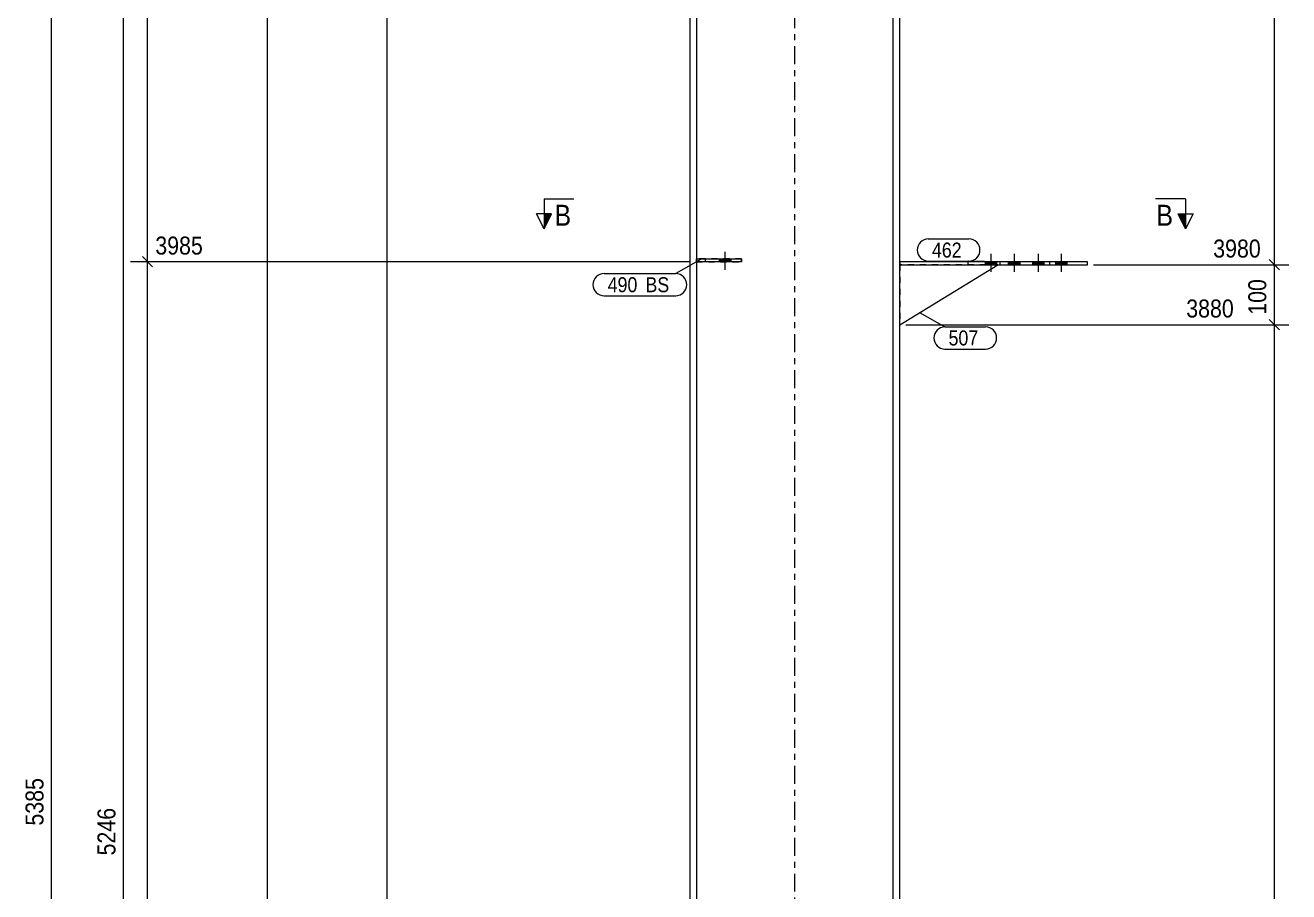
# Model space of a CAD drawing. Header units: millimetres. Extents: x 2 to 825, y 1 to 579.
# Drawn here: x 192 to 402.8, y 290 to 434.5 of the extents above; entities that cross this region are included whole.
import ezdxf

# ---------------------------------------------------------------- set-up
doc = ezdxf.new("R2010")
doc.units = ezdxf.units.MM
for name, pattern in [('XKITLINE00', [0]), ('XKITLINE01', [4, 1, -1, 1, -1]), ('XKITLINE02', [4, 2, -2]), ('XKITLINE03', [6, 3, -1, 1, -1])]:
    doc.linetypes.add(name, pattern=pattern)
for name, color, linetype, lineweight in [('Bolt', 3, 'Continuous', 0), ('Dimensions', 7, 'Continuous', 0), ('Part', 2, 'Continuous', 0), ('PartMark', 7, 'Continuous', 0), ('Section', 6, 'Continuous', 0)]:
    doc.layers.add(name, color=color, linetype=linetype, lineweight=lineweight)
doc.styles.add('ARIAL', font='ARIAL.TTF')

# ---------------------------------------------------------------- blocks, each defined once
blk = doc.blocks.new('*A17')
at = {"layer": 'Bolt', "color": 3, "linetype": 'XKITLINE02', "lineweight": 0}
for p, q in [((308.78, 393.7), (308.78, 396.7)), ((307.8, 395.05), (307.8, 395.55)), ((309.76, 395.05), (309.76, 395.55))]:
    blk.add_line(p, q, dxfattribs=at)
blk = doc.blocks.new('*A18')
at = {"layer": 'Bolt'}
blk.add_hatch(color=3, dxfattribs=at).paths.add_polyline_path([(307.8, 395.05), (307.8, 395.55), (309.76, 395.55), (309.76, 395.05)], flags=17)
at = {"layer": 'Bolt', "color": 3, "linetype": 'XKITLINE00', "lineweight": 0}
for p, q in [((308.78, 393.7), (308.78, 396.7)), ((307.8, 395.05), (307.8, 395.55)), ((309.76, 395.05), (309.76, 395.55))]:
    blk.add_line(p, q, dxfattribs=at)
blk = doc.blocks.new('*A19')
at = {"layer": 'Bolt'}
for points in [[(354.03, 395.05), (354.03, 394.55), (352.13, 394.55), (352.13, 395.05)], [(357.9, 395.05), (357.9, 394.55), (355.99, 394.55), (355.99, 395.05)], [(361.91, 395.05), (361.91, 394.55), (360.01, 394.55), (360.01, 395.05)], [(365.78, 395.05), (365.78, 394.55), (363.87, 394.55), (363.87, 395.05)]]:
    blk.add_hatch(color=3, dxfattribs=at).paths.add_polyline_path(points, flags=17)
at = {"layer": 'Bolt', "color": 3, "linetype": 'XKITLINE00', "lineweight": 0}
for p, q in [((353.08, 396.39), (353.08, 393.39)), ((356.95, 396.39), (356.95, 393.39)), ((360.96, 396.39), (360.96, 393.39)), ((364.83, 396.39), (364.83, 393.39)), ((352.13, 395.05), (352.13, 394.55)), ((354.03, 395.05), (354.03, 394.55)), ((355.99, 395.05), (355.99, 394.55)), ((357.9, 395.05), (357.9, 394.55)), ((360.01, 395.05), (360.01, 394.55)), ((361.91, 395.05), (361.91, 394.55)), ((363.87, 395.05), (363.87, 394.55)), ((365.78, 395.05), (365.78, 394.55))]:
    blk.add_line(p, q, dxfattribs=at)
blk = doc.blocks.new('*A22')
at = {"layer": 'Part', "color": 7, "linetype": 'XKITLINE03', "lineweight": 0}
blk.add_line((320.38, 241.99), (320.38, 529.28), dxfattribs=at)
at = {"layer": 'Part', "color": 2, "linetype": 'XKITLINE00', "lineweight": 0}
for p, q in [((336.78, 241.99), (336.78, 517.55)), ((337.88, 241.99), (337.88, 517.44)), ((302.88, 490.96), (302.88, 241.99)), ((303.98, 490.85), (303.98, 241.99))]:
    blk.add_line(p, q, dxfattribs=at)
blk = doc.blocks.new('*A30')
at = {"layer": 'Part', "color": 7, "linetype": 'XKITLINE01', "lineweight": 0}
for p, q in [((311.48, 395.55), (303.98, 395.55)), ((303.98, 395.55), (303.98, 395.05)), ((303.98, 395.05), (311.48, 395.05)), ((305.48, 395.05), (305.48, 395.55)), ((311.48, 395.05), (311.48, 395.55))]:
    blk.add_line(p, q, dxfattribs=at)
blk = doc.blocks.new('*A31')
at = {"layer": 'Part', "color": 2, "linetype": 'XKITLINE00', "lineweight": 0}
for p, q in [((303.98, 395.55), (311.48, 395.55)), ((311.48, 395.05), (303.98, 395.05)), ((311.48, 395.55), (311.48, 395.05))]:
    blk.add_line(p, q, dxfattribs=at)
at = {"layer": 'Part', "color": 7, "linetype": 'XKITLINE01', "lineweight": 0}
for p, q in [((303.98, 395.05), (303.98, 395.55)), ((305.48, 395.05), (305.48, 395.55))]:
    blk.add_line(p, q, dxfattribs=at)
blk = doc.blocks.new('*A32')
at = {"layer": 'Part', "color": 2, "linetype": 'XKITLINE00', "lineweight": 0}
blk.add_line((337.88, 384.55), (354.24, 394.55), dxfattribs=at)
at = {"layer": 'Part', "color": 7, "linetype": 'XKITLINE01', "lineweight": 0}
for p, q in [((337.88, 394.55), (337.88, 384.55)), ((354.24, 394.55), (337.88, 394.55))]:
    blk.add_line(p, q, dxfattribs=at)
blk = doc.blocks.new('*A33')
at = {"layer": 'Part', "color": 2, "linetype": 'XKITLINE00', "lineweight": 0}
for p, q in [((369.19, 395.05), (337.88, 395.05)), ((337.88, 394.55), (369.19, 394.55)), ((349.31, 394.55), (349.31, 395.05)), ((362.9, 394.55), (362.9, 395.05)), ((369.19, 394.55), (369.19, 395.05))]:
    blk.add_line(p, q, dxfattribs=at)
at = {"layer": 'Part', "color": 7, "linetype": 'XKITLINE01', "lineweight": 0}
for p, q in [((337.88, 395.05), (337.88, 394.55)), ((354.66, 394.55), (354.66, 395.05))]:
    blk.add_line(p, q, dxfattribs=at)
blk = doc.blocks.new('*A117')
at = {"layer": 'Dimensions', "color": 7, "linetype": 'XKITLINE00', "lineweight": 0}
blk.add_line((196.38, 77.83), (196.38, 533.1), dxfattribs=at)
at = {"layer": 'Dimensions', "color": 3, "style": 'ARIAL', "width": 0.85}
blk.add_text('5385', height=3, rotation=90.0002, dxfattribs=at).set_placement((195.03, 301.01))
blk = doc.blocks.new('*A131')
at = {"layer": 'PartMark', "color": 7, "linetype": 'XKITLINE00', "lineweight": 0}
for p, q in [((342.65, 398.85), (349.41, 398.85)), ((342.65, 395.15), (349.41, 395.15)), ((354.66, 395.05), (349.41, 395.15))]:
    blk.add_line(p, q, dxfattribs=at)
for centre, start, end in [((342.65, 397), 90, 270), ((349.41, 397), 270, 90)]:
    blk.add_arc(centre, 1.85, start, end, dxfattribs=at)
at = {"layer": 'PartMark', "color": 3, "style": 'ARIAL', "width": 0.85}
blk.add_text('462', height=2.5, dxfattribs=at).set_placement((343.25, 395.75))
blk = doc.blocks.new('*A132')
at = {"layer": 'PartMark', "color": 7, "linetype": 'XKITLINE00', "lineweight": 0}
for p, q in [((341.18, 386.58), (345.42, 384.19)), ((345.42, 384.19), (352.19, 384.19)), ((345.42, 380.49), (352.19, 380.49))]:
    blk.add_line(p, q, dxfattribs=at)
for centre, start, end in [((345.42, 382.34), 90, 270), ((352.19, 382.34), 270, 90)]:
    blk.add_arc(centre, 1.85, start, end, dxfattribs=at)
at = {"layer": 'PartMark', "color": 3, "style": 'ARIAL', "width": 0.85}
blk.add_text('507', height=2.5, dxfattribs=at).set_placement((346.02, 381.09))
blk = doc.blocks.new('*A140')
at = {"layer": 'PartMark', "color": 7, "linetype": 'XKITLINE00', "lineweight": 0}
for p, q in [((304.75, 395.46), (300.51, 393.07)), ((288.55, 393.07), (300.51, 393.07)), ((288.55, 389.37), (300.51, 389.37))]:
    blk.add_line(p, q, dxfattribs=at)
for centre, start, end in [((288.55, 391.22), 90, 270), ((300.51, 391.22), 270, 90)]:
    blk.add_arc(centre, 1.85, start, end, dxfattribs=at)
at = {"layer": 'PartMark', "color": 3, "style": 'ARIAL', "width": 0.85}
for s, p in [('490', (289.15, 389.97)), ('BS', (295.46, 389.97))]:
    blk.add_text(s, height=2.5, dxfattribs=at).set_placement(p)
blk = doc.blocks.new('*A141')
at = {"layer": 'Section'}
for points in [[(279.78, 403.05), (278.53, 400.55), (278.53, 403.05)], [(385.56, 403.05), (385.56, 400.55), (384.31, 403.05)]]:
    blk.add_hatch(color=3, dxfattribs=at).paths.add_polyline_path(points, flags=17)
at = {"layer": 'Section', "color": 1, "linetype": 'XKITLINE00', "lineweight": 0}
for p, q in [((278.53, 405.55), (283.53, 405.55)), ((278.53, 405.55), (278.53, 400.55)), ((385.56, 405.55), (380.56, 405.55)), ((385.56, 405.55), (385.56, 400.55))]:
    blk.add_line(p, q, dxfattribs=at)
at = {"layer": 'Section', "color": 3, "linetype": 'XKITLINE00', "lineweight": 0}
for p, q in [((278.53, 400.55), (277.28, 403.05)), ((279.78, 403.05), (277.28, 403.05)), ((278.53, 400.55), (279.78, 403.05)), ((384.31, 403.05), (386.81, 403.05)), ((385.56, 400.55), (384.31, 403.05)), ((386.81, 403.05), (385.56, 400.55))]:
    blk.add_line(p, q, dxfattribs=at)
at = {"layer": 'Section', "color": 7, "style": 'ARIAL', "width": 0.85}
for p in [(280.28, 401.05), (380.7, 401.05)]:
    blk.add_text('B', height=3.5, dxfattribs=at).set_placement(p)
blk = doc.blocks.new('*A146')
at = {"layer": 'Dimensions', "color": 7, "linetype": 'XKITLINE00', "lineweight": 0}
blk.add_line((208.38, 79.83), (208.38, 521.13), dxfattribs=at)
at = {"layer": 'Dimensions', "color": 3, "style": 'ARIAL', "width": 0.85}
blk.add_text('5246', height=3, rotation=90.0002, dxfattribs=at).set_placement((207.03, 296.03))
blk = doc.blocks.new('*A148')
at = {"layer": 'Dimensions', "color": 7, "linetype": 'XKITLINE00', "lineweight": 0}
for p, q in [((302.98, 395.05), (209.53, 395.05)), ((211.53, 395.9), (213.23, 394.2)), ((212.38, 79.83), (212.38, 395.05))]:
    blk.add_line(p, q, dxfattribs=at)
at = {"layer": 'Dimensions', "color": 3}
blk.add_point((212.38, 395.05), dxfattribs=at)
at = {"layer": 'Dimensions', "color": 3, "style": 'ARIAL', "width": 0.85}
blk.add_text('3985', height=3, dxfattribs=at).set_placement((213.68, 396.25))
blk = doc.blocks.new('*A149')
at = {"layer": 'Dimensions', "color": 7, "linetype": 'XKITLINE00', "lineweight": 0}
for p, q in [((301.88, 521.13), (209.53, 521.13)), ((211.53, 521.98), (213.23, 520.28)), ((212.38, 395.05), (212.38, 521.13)), ((302.98, 395.05), (209.53, 395.05)), ((211.53, 395.9), (213.23, 394.2))]:
    blk.add_line(p, q, dxfattribs=at)
at = {"layer": 'Dimensions', "color": 3}
for p in [(212.38, 521.13), (212.38, 395.05)]:
    blk.add_point(p, dxfattribs=at)
at = {"layer": 'Dimensions', "color": 3, "style": 'ARIAL', "width": 0.85}
blk.add_text('5246', height=3, dxfattribs=at).set_placement((213.68, 522.33))
blk.add_text('1261', height=3, rotation=90.0002, dxfattribs=at).set_placement((211.03, 453.64))
blk = doc.blocks.new('*A151')
at = {"layer": 'Dimensions', "color": 7, "linetype": 'XKITLINE00', "lineweight": 0}
blk.add_line((232.38, 97.83), (232.38, 470.55), dxfattribs=at)
blk = doc.blocks.new('*A153')
at = {"layer": 'Dimensions', "color": 7, "linetype": 'XKITLINE00', "lineweight": 0}
blk.add_line((252.38, 79.83), (252.38, 486.94), dxfattribs=at)
blk = doc.blocks.new('*A157')
at = {"layer": 'Dimensions', "color": 7, "linetype": 'XKITLINE00', "lineweight": 0}
for p, q in [((338.88, 384.55), (402.78, 384.55)), ((399.53, 385.4), (401.23, 383.7)), ((400.38, 79.83), (400.38, 384.55))]:
    blk.add_line(p, q, dxfattribs=at)
at = {"layer": 'Dimensions', "color": 3}
blk.add_point((400.38, 384.55), dxfattribs=at)
at = {"layer": 'Dimensions', "color": 3, "style": 'ARIAL', "width": 0.85}
blk.add_text('3880', height=3, dxfattribs=at).set_placement((385.68, 385.75))
blk = doc.blocks.new('*A158')
at = {"layer": 'Dimensions', "color": 7, "linetype": 'XKITLINE00', "lineweight": 0}
for p, q in [((370.19, 394.55), (402.78, 394.55)), ((399.53, 395.4), (401.23, 393.7)), ((400.38, 384.55), (400.38, 394.55)), ((338.88, 384.55), (402.78, 384.55)), ((399.53, 385.4), (401.23, 383.7))]:
    blk.add_line(p, q, dxfattribs=at)
at = {"layer": 'Dimensions', "color": 3}
for p in [(400.38, 394.55), (400.38, 384.55)]:
    blk.add_point(p, dxfattribs=at)
at = {"layer": 'Dimensions', "color": 3, "style": 'ARIAL', "width": 0.85}
blk.add_text('3980', height=3, dxfattribs=at).set_placement((390.18, 395.75))
blk.add_text('100', height=3, rotation=90.0002, dxfattribs=at).set_placement((399.03, 386.21))
blk = doc.blocks.new('*A159')
at = {"layer": 'Dimensions', "color": 7, "linetype": 'XKITLINE00', "lineweight": 0}
for p, q in [((338.88, 502.65), (402.78, 502.65)), ((399.53, 503.5), (401.23, 501.8)), ((400.38, 394.55), (400.38, 502.65)), ((370.19, 394.55), (402.78, 394.55)), ((399.53, 395.4), (401.23, 393.7))]:
    blk.add_line(p, q, dxfattribs=at)
at = {"layer": 'Dimensions', "color": 3}
for p in [(400.38, 502.65), (400.38, 394.55)]:
    blk.add_point(p, dxfattribs=at)
at = {"layer": 'Dimensions', "color": 3, "style": 'ARIAL', "width": 0.85}
blk.add_text('5061', height=3, dxfattribs=at).set_placement((385.68, 503.85))
blk.add_text('1081', height=3, rotation=90.0002, dxfattribs=at).set_placement((399.03, 444.15))

msp = doc.modelspace()

# ---------------------------------------------------------------- block references
at = {"lineweight": 0}
for name in ['*A117', '*A149', '*A146', '*A159', '*A153', '*A151', '*A141', '*A148', '*A158', '*A131', '*A17', '*A18', '*A19', '*A140', '*A30', '*A31', '*A33', '*A32', '*A157', '*A132']:
    msp.add_blockref(name, (0, 0), dxfattribs=at)
at = {"layer": 'Part', "lineweight": 0}
msp.add_blockref('*A22', (0, 0), dxfattribs=at)

doc.saveas('drawing.dxf')
